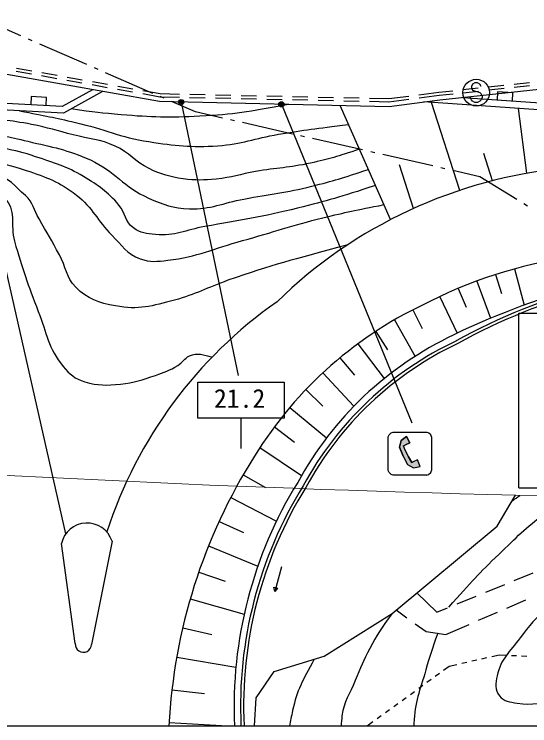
# Model space of a CAD drawing. Units: millimetres, scale not verified. Extents: x 40000 to 680000, y 20000 to 380000.
# Drawn here: x 213288 to 263462, y 204999 to 274199 of the extents above; entities that cross this region are included whole.
import ezdxf
from ezdxf.enums import TextEntityAlignment as Align

# ---------------------------------------------------------------- set-up
doc = ezdxf.new("R2010")
doc.units = ezdxf.units.MM
doc.header["$LTSCALE"] = 1000
doc.header["$PDMODE"] = 32
doc.header["$PDSIZE"] = 500
for name, color, linetype, lineweight in [('M-BGD', 7, 'Continuous', 25), ('M-STR-HTXT', 7, 'Continuous', 13), ('M-STR-STRC', 7, 'Continuous', 25), ('M-TTL-BAND', 7, 'Continuous', 25)]:
    doc.layers.add(name, color=color, linetype=linetype, lineweight=lineweight)
doc.styles.add('ＭＳ ゴシック', font='')
doc.styles.get('ＭＳ ゴシック').set_extended_font_data('MS Gothic')

msp = doc.modelspace()

# ---------------------------------------------------------------- hatches: boundary and pattern name
at = {"layer": 'M-STR-STRC'}
msp.add_hatch(color=256, dxfattribs=at).paths.add_polyline_path([(252153, 230095), (252802, 230222), (252550, 230874), (252124, 230679), (251974, 230596), (251650, 231156), (251322, 231815), (251186, 232233), (251365, 232334), (251790, 232530), (251459, 233146), (250939, 232736), (250799, 232095), (251142, 231230), (251575, 230406)])

# ---------------------------------------------------------------- linework, layer by layer
at = {"layer": 'M-BGD'}
for p, q in [((213937, 272102), (209353, 274100)), ((215037, 271622), (214670, 271782)), ((220353, 269304), (215770, 271303)), ((214960, 268370), (213483, 268633)), ((214990, 268669), (213513, 268932)), ((221453, 268825), (221087, 268984)), ((226770, 266506), (222187, 268505)), ((217421, 267932), (215944, 268195)), ((217452, 268232), (215975, 268494)), ((219913, 267794), (218436, 268057)), ((219883, 267495), (218406, 267757)), ((222344, 267057), (220867, 267320)), ((222375, 267356), (220898, 267619)), ((224836, 266919), (223359, 267181)), ((260937, 267263), (259446, 267102)), ((263422, 267532), (261931, 267371)), ((263447, 267233), (261956, 267072)), ((224805, 266619), (223328, 266882)), ((227465, 266147), (225790, 266444)), ((227495, 266446), (225820, 266744)), ((229369, 266405), (227495, 266446)), ((254610, 266578), (252670, 266331)), ((255966, 266725), (254610, 266578)), ((255991, 266426), (254645, 266280)), ((258451, 266994), (256960, 266833)), ((258476, 266695), (256985, 266534)), ((260962, 266964), (259470, 266803)), ((260329, 266649), (260274, 265851)), ((261825, 266546), (260329, 266649)), ((261770, 265748), (261825, 266546)), ((214935, 266185), (214893, 265386)), ((216433, 266107), (214935, 266185)), ((216391, 265308), (216433, 266107)), ((229362, 266105), (227465, 266147)), ((227870, 266027), (227503, 266187)), ((231861, 266050), (230361, 266083)), ((231868, 266350), (230368, 266383)), ((234360, 265995), (232861, 266028)), ((234367, 266295), (232868, 266328)), ((236860, 265940), (235360, 265973)), ((236867, 266240), (235367, 266273)), ((239359, 265885), (237859, 265918)), ((239366, 266185), (237866, 266218)), ((241859, 265830), (240359, 265863)), ((241865, 266130), (240366, 266163)), ((244358, 265775), (242858, 265808)), ((244365, 266075), (242865, 266108)), ((246857, 265720), (245358, 265753)), ((246864, 266020), (245365, 266053)), ((249738, 265957), (247864, 265998)), ((251678, 266204), (249738, 265957)), ((251703, 265905), (249753, 265656)), ((254645, 266280), (252695, 266031)), ((230916, 264699), (228603, 265707)), ((249918, 254222), (245021, 265312)), ((249753, 265656), (247857, 265698)), ((256639, 257064), (253901, 265616)), ((233546, 264100), (230916, 264699)), ((263185, 258728), (262379, 265031)), ((234716, 263834), (234326, 263923)), ((240372, 262548), (235496, 263657)), ((241542, 262281), (241152, 262370)), ((247197, 260995), (242322, 262104)), ((248367, 260728), (247977, 260817)), ((254023, 259442), (249147, 260551)), ((259849, 258006), (259004, 260643)), ((252144, 255302), (250781, 259558)), ((255193, 259175), (254803, 259264)), ((258603, 258400), (255973, 258998)), ((218312, 223664), (210403, 258521)), ((262208, 256178), (258603, 258400)), ((263230, 255548), (262889, 255758)), ((261985, 249432), (262919, 245919)), ((260135, 248884), (260718, 247044)), ((258311, 248253), (259649, 244632)), ((256490, 247527), (257255, 245722)), ((254704, 246719), (256403, 243185)), ((252071, 245440), (252986, 243621)), ((250283, 244465), (252298, 240926)), ((248478, 243353), (249620, 241566)), ((256192, 243086), (256063, 243008)), ((246736, 242143), (249290, 238757)), ((244992, 240779), (246415, 239081)), ((243327, 239318), (246343, 236073)), ((241673, 237691), (243338, 236074)), ((240120, 235967), (243689, 233000)), ((238602, 234056), (240557, 232594)), ((237203, 232057), (241257, 229338)), ((235573, 229404), (237748, 228165)), ((234370, 227209), (238808, 224893)), ((233231, 224881), (235592, 223811)), ((222809, 222964), (220810, 212918)), ((219225, 212995), (217881, 222711)), ((232204, 222501), (237002, 220536)), ((239313, 220464), (238642, 218056)), ((231249, 219946), (233827, 219053)), ((261950, 219130), (263802, 219886)), ((259173, 217996), (261024, 218752)), ((238642, 218056), (238562, 218467)), ((238562, 218467), (238923, 218367)), ((238923, 218367), (238642, 218056)), ((230423, 217346), (235669, 215849)), ((252483, 217940), (254418, 216054)), ((256396, 216862), (258247, 217618)), ((261237, 216447), (263073, 217241)), ((250456, 216259), (251504, 215510)), ((254418, 216054), (255470, 216483)), ((258483, 215257), (260319, 216051)), ((229684, 214519), (232535, 213874)), ((252318, 214929), (253367, 214180)), ((255285, 213875), (257565, 214860)), ((253367, 214180), (255285, 213875)), ((259779, 211735), (260510, 211898)), ((260510, 211898), (261168, 211869)), ((261667, 211848), (262167, 211826)), ((262666, 211805), (263166, 211783)), ((229098, 211656), (234862, 210683)), ((256850, 211083), (257339, 211192)), ((257827, 211300), (258315, 211409)), ((258803, 211518), (259291, 211626)), ((255075, 210407), (255631, 210811)), ((255631, 210811), (256362, 210974)), ((254266, 209818), (254671, 210112)), ((253458, 209230), (253862, 209524)), ((228638, 208499), (231809, 208143)), ((251841, 208053), (252245, 208347)), ((252649, 208641), (253054, 208936)), ((251032, 207464), (251437, 207759)), ((250224, 206876), (250628, 207170)), ((249415, 206287), (249820, 206582)), ((248607, 205699), (249011, 205993)), ((228363, 205321), (234032, 205000)), ((247646, 205000), (248202, 205405))]:
    msp.add_line(p, q, dxfattribs=at)
for points in [[(407582, 267650), (369406, 266851), (321380, 266954), (320480, 265883), (317095, 265913), (315590, 266854), (305072, 266865), (268294, 267307), (254697, 265835), (249777, 265208), (227421, 265700), (208315, 269097), (180289, 270041), (161643, 270993), (117122, 273810), (80083, 276265), (70464, 277110)], [(220900, 266859), (217947, 265227), (208844, 265700)], [(221889, 266683), (218094, 264587), (208983, 265060)], [(306135, 266852), (287575, 263292), (253148, 265668)], [(302770, 266893), (287534, 263970), (256957, 266080)], [(236680, 205000), (236847, 207717), (238594, 210276), (243460, 211768), (250063, 215933), (260274, 224400), (262057, 227425)]]:
    msp.add_lwpolyline(points, dxfattribs=at)
for centre, radius, start, end in [((271361, 212874), 46578, 95.60513, 134.24318), ((273111, 208441), 42477, 96.11371, 117.03058), ((290508, 171053), 79789, 105.32175, 115.47303), ((282686, 195280), 54031, 104.11789, 119.21983), ((282686, 195280), 53731, 104.11789, 119.21983), ((264079, 210260), 43937, 125.02315, 161.98058), ((269812, 210787), 38933, 114.27424, 148.35621), ((270399, 212621), 33598, 115.25717, 151.47962), ((270399, 212621), 32976, 115.25717, 151.5409), ((270399, 212621), 32676, 115.25717, 151.5712), ((282462, 202242), 54188, 147.68211, 177.08311), ((276029, 206901), 41343, 148.23797, 182.6352), ((276029, 206901), 40719, 148.23797, 182.67559), ((276029, 206901), 40419, 148.23797, 182.69547), ((220380, 222155), 2560, 18.42725, 167.46007), ((220017, 212935), 793, 175.6704, 358.78231)]:
    msp.add_arc(centre, radius, start, end, dxfattribs=at)
for points, knots in [([(239970, 265424), (235989, 264696), (234744, 264440), (231351, 264275), (228363, 264130), (226674, 264167), (223693, 264421), (221792, 264583), (221125, 264653), (218842, 265000)], [0, 0, 0, 0, 1, 1, 1, 2, 2, 2, 3, 3, 3, 3]), ([(213803, 264810), (216426, 264306), (217132, 264158), (219250, 263673), (222062, 263029), (223543, 262245), (226394, 261806), (228990, 261406), (230485, 261234), (233106, 261407), (235444, 261561), (236688, 262138), (238999, 262525), (241657, 262969), (242546, 263070), (245832, 263474)], [0, 0, 0, 0, 1, 1, 1, 2, 2, 2, 3, 3, 3, 4, 4, 4, 5, 5, 5, 5]), ([(246898, 261061), (244677, 260344), (244008, 260137), (242112, 259719), (240053, 259265), (238855, 259258), (236778, 258903), (235275, 258646), (234462, 258301), (232943, 258174), (231694, 258069), (230975, 258013), (229735, 258195), (228396, 258392), (227636, 258604), (226415, 259187), (225020, 259854), (224524, 260734), (223118, 261378), (221614, 262068), (220627, 262057), (219024, 262468), (217444, 262874), (216573, 263164), (214973, 263479), (212742, 263917), (211904, 263934), (209188, 264115)], [0, 0, 0, 0, 1, 1, 1, 2, 2, 2, 3, 3, 3, 4, 4, 4, 5, 5, 5, 6, 6, 6, 7, 7, 7, 8, 8, 8, 9, 9, 9, 9]), ([(209464, 262846), (211915, 262449), (212623, 262318), (214618, 261843), (217032, 261269), (218443, 261044), (220704, 260024), (223112, 258938), (223933, 257358), (226362, 256323), (227839, 255695), (228730, 255311), (230334, 255270), (232440, 255216), (233571, 255846), (235643, 256228), (238223, 256703), (239697, 256837), (242243, 257470), (244425, 258012), (245182, 258249), (247761, 259107)], [0, 0, 0, 0, 1, 1, 1, 2, 2, 2, 3, 3, 3, 4, 4, 4, 5, 5, 5, 6, 6, 6, 7, 7, 7, 7]), ([(248453, 257540), (244886, 256393), (243862, 256082), (240868, 255336), (237376, 254464), (235372, 254180), (231829, 253551), (229964, 253219), (228929, 252601), (227042, 252771), (226168, 252851), (225598, 252896), (224890, 253415), (224059, 254024), (224155, 254865), (223481, 255644), (222347, 256953), (221511, 257533), (220024, 258419), (218335, 259425), (217238, 259717), (215375, 260344), (214163, 260753), (213462, 260930), (212203, 261159), (211255, 261331), (210913, 261377), (209759, 261489)], [0, 0, 0, 0, 1, 1, 1, 2, 2, 2, 3, 3, 3, 4, 4, 4, 5, 5, 5, 6, 6, 6, 7, 7, 7, 8, 8, 8, 9, 9, 9, 9]), ([(210075, 260033), (212092, 259714), (212782, 259573), (214442, 259016), (216466, 258337), (217665, 257922), (219349, 256611), (220958, 255360), (221353, 254133), (222801, 252700), (223791, 251720), (224219, 250871), (225532, 250410), (226530, 250059), (227186, 250153), (228237, 250271), (231154, 250599), (232673, 251414), (235506, 252184), (238572, 253016), (240245, 253651), (243334, 254398), (245641, 254955), (246423, 255125), (249274, 255681)], [0, 0, 0, 0, 1, 1, 1, 2, 2, 2, 3, 3, 3, 4, 4, 4, 5, 5, 5, 6, 6, 6, 7, 7, 7, 8, 8, 8, 8]), ([(245744, 251774), (240144, 250247), (238564, 249898), (234084, 248322), (232041, 247604), (230977, 246956), (228886, 246394), (226715, 245810), (225368, 245417), (223158, 245829), (221513, 246135), (220465, 246471), (219284, 247656), (218309, 248636), (218344, 249599), (217683, 250814), (216938, 252185), (216488, 252934), (215707, 254285), (215192, 255175), (215145, 255873), (214377, 256557), (213341, 257481), (212792, 258365), (211413, 258515), (211021, 258558), (210816, 258592), (210403, 258521)], [0, 0, 0, 0, 1, 1, 1, 2, 2, 2, 3, 3, 3, 4, 4, 4, 5, 5, 5, 6, 6, 6, 7, 7, 7, 8, 8, 8, 9, 9, 9, 9]), ([(210704, 257198), (211389, 257007), (211753, 256771), (212294, 256310), (213576, 255216), (212857, 253739), (213318, 252119), (214089, 249413), (214606, 247918), (215633, 245299), (216469, 243165), (216586, 241714), (218053, 239954), (218698, 239181), (219186, 238745), (220151, 238456), (221456, 238066), (222274, 238094), (223630, 238220), (224995, 238348), (225733, 238645), (227034, 239078), (227911, 239370), (228408, 239556), (229196, 240039), (229688, 240340), (229819, 240730), (230345, 240968), (231130, 241323), (231698, 241091), (232549, 240860)], [0, 0, 0, 0, 1, 1, 1, 2, 2, 2, 3, 3, 3, 4, 4, 4, 5, 5, 5, 6, 6, 6, 7, 7, 7, 8, 8, 8, 9, 9, 9, 10, 10, 10, 10]), ([(255584, 216530), (257830, 219044), (258461, 219776), (260468, 221694), (262152, 223304), (263059, 224265), (264932, 225651), (265820, 226307), (266558, 226836), (267298, 227300)], [0, 0, 0, 0, 1, 1, 1, 2, 2, 2, 3, 3, 3, 3]), ([(267503, 219155), (268323, 220162), (268567, 220906), (269488, 221822), (270252, 222582), (270810, 222865), (271711, 223457), (273288, 224493), (274234, 224977), (275884, 225893), (276730, 226362), (277112, 226953), (278075, 227046), (279047, 227141), (279671, 226890), (280472, 226330), (281471, 225632), (282022, 225007), (282337, 223830), (282600, 222847), (282316, 222220), (282032, 221242), (281586, 219707), (281129, 218895), (280260, 217553), (279442, 216291), (278892, 215618), (277773, 214612), (274620, 211779), (272563, 210452), (268787, 208525), (267814, 208028), (267224, 207809), (266158, 207570), (264655, 207233), (263754, 206973), (262231, 207203), (261508, 207313), (260943, 207337), (260503, 207921), (260043, 208531), (260116, 209117), (260280, 209863), (260641, 211508), (261519, 212192), (262520, 213547), (264261, 215903), (265653, 216882), (267503, 219155)], [0, 0, 0, 0, 1, 1, 1, 2, 2, 2, 3, 3, 3, 4, 4, 4, 5, 5, 5, 6, 6, 6, 7, 7, 7, 8, 8, 8, 9, 9, 9, 10, 10, 10, 11, 11, 11, 12, 12, 12, 13, 13, 13, 14, 14, 14, 15, 15, 15, 16, 16, 16, 16]), ([(250063, 215933), (248974, 214398), (248620, 213926), (247884, 212530), (247258, 211346), (246987, 210641), (246479, 209401), (245936, 208076), (245356, 207392), (245186, 205970), (245144, 205620), (245112, 205301), (245099, 205000)], [0, 0, 0, 0, 1, 1, 1, 2, 2, 2, 3, 3, 3, 4, 4, 4, 4]), ([(254498, 214000), (253904, 212325), (253750, 211837), (253349, 210428), (252779, 208422), (252232, 207300), (252193, 205215), (252192, 205142), (252190, 205071), (252188, 205000)], [0, 0, 0, 0, 1, 1, 1, 2, 2, 2, 3, 3, 3, 3]), ([(242476, 211466), (241336, 209330), (240821, 208539), (240379, 206469), (240260, 205915), (240148, 205448), (240065, 205000)], [0, 0, 0, 0, 1, 1, 1, 2, 2, 2, 2])]:
    msp.add_open_spline(points, degree=3, knots=knots, dxfattribs=at)
msp.add_open_spline([(261723, 226859), (261995, 227051), (262254, 227234), (262502, 227409)], degree=3, dxfattribs=at)
at = {"layer": 'M-STR-HTXT'}
msp.add_arc((303918, 1936323), 1709411, 262.05405, 273.68817, dxfattribs=at)
at = {"layer": 'M-STR-STRC'}
for p, q in [((257894, 267399), (257775, 267163)), ((257775, 267163), (257775, 267045)), ((258130, 267518), (257894, 267399)), ((258366, 267518), (258130, 267518)), ((258603, 267399), (258366, 267518)), ((258721, 267163), (258603, 267399)), ((257775, 267045), (257894, 266808)), ((257894, 266808), (258603, 266572)), ((258603, 266572), (258721, 266454)), ((258721, 266454), (258839, 266218)), ((257775, 265863), (257657, 266099)), ((257894, 265745), (257775, 265863)), ((258130, 265627), (257894, 265745)), ((258603, 265745), (258366, 265627)), ((258721, 265863), (258603, 265745)), ((258839, 266099), (258721, 265863)), ((258839, 266218), (258839, 266099)), ((229541, 265653), (235092, 239051)), ((239286, 265439), (251968, 234453)), ((258366, 265627), (258130, 265627)), ((262396, 228139), (262396, 245139)), ((262396, 245139), (274396, 245139)), ((231144, 238407), (239544, 238407)), ((231144, 234907), (231144, 238407)), ((239544, 238407), (239544, 234907)), ((239544, 234907), (231144, 234907)), ((235344, 234907), (235344, 231975)), ((249696, 233099), (249772, 233284)), ((249772, 233284), (249973, 233484)), ((249973, 233484), (250158, 233561)), ((250158, 233561), (253434, 233561)), ((253434, 233561), (253619, 233484)), ((253819, 233284), (253619, 233484)), ((253896, 233099), (253819, 233284)), ((249696, 229823), (249696, 233099)), ((250799, 232095), (250939, 232736)), ((250939, 232736), (251459, 233146)), ((251790, 232530), (251365, 232334)), ((251459, 233146), (251790, 232530)), ((253896, 233099), (253896, 229823)), ((251142, 231230), (250799, 232095)), ((251186, 232233), (251365, 232334)), ((251322, 231815), (251186, 232233)), ((251142, 231230), (251575, 230406)), ((251322, 231815), (251650, 231156)), ((251650, 231156), (251974, 230596)), ((251974, 230596), (252124, 230679)), ((252550, 230874), (252124, 230679)), ((252802, 230222), (252550, 230874)), ((249772, 229638), (249696, 229823)), ((251575, 230406), (252153, 230095)), ((252153, 230095), (252802, 230222)), ((253819, 229638), (253896, 229823)), ((249973, 229437), (249772, 229638)), ((250158, 229361), (249973, 229437)), ((253434, 229361), (250158, 229361)), ((253434, 229361), (253619, 229437)), ((253619, 229437), (253819, 229638)), ((262396, 228139), (274396, 228139))]:
    msp.add_line(p, q, dxfattribs=at)
msp.add_lwpolyline([(252153, 230095), (252802, 230222), (252550, 230874), (252124, 230679), (251974, 230596), (251650, 231156), (251322, 231815), (251186, 232233), (251365, 232334), (251790, 232530), (251459, 233146), (250939, 232736), (250799, 232095), (251142, 231230), (251575, 230406)], close=True, dxfattribs=at)
for centre, radius in [((258248, 266572), 1300), ((229541, 265653), 150), ((229541, 265653), 120), ((229541, 265653), 90), ((229541, 265653), 60), ((229541, 265653), 30), ((239286, 265439), 150), ((239286, 265439), 120), ((239286, 265439), 90), ((239286, 265439), 60), ((239286, 265439), 30)]:
    msp.add_circle(centre, radius, dxfattribs=at)
for p in [(229541, 265653), (239286, 265439)]:
    msp.add_point(p, dxfattribs=at)
at = {"layer": 'M-TTL-BAND'}
msp.add_line((40000, 205000), (579000, 205000), dxfattribs=at)

# ---------------------------------------------------------------- texts
at = {"layer": 'M-STR-STRC', "style": 'ＭＳ ゴシック'}
msp.add_text('21.2', height=1833, dxfattribs=at).set_placement((232731, 235370), align=Align.BOTTOM_LEFT)

doc.saveas('drawing.dxf')
